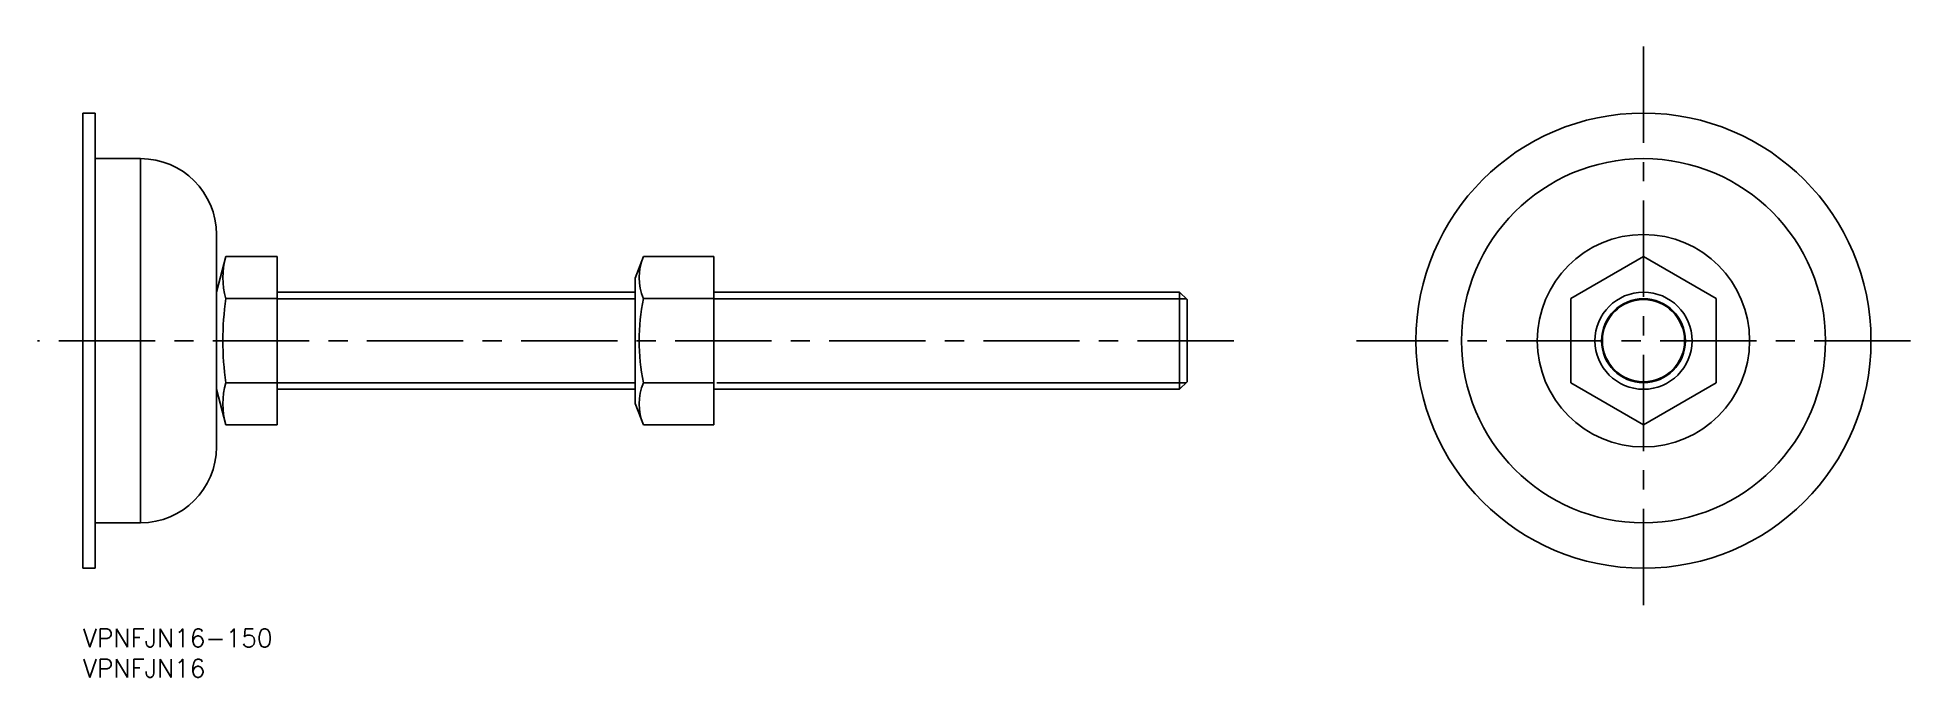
# Model space of a CAD drawing. Extents: x -8 to 301, y -8 to 97.
import ezdxf

# ---------------------------------------------------------------- set-up
doc = ezdxf.new("R2010")
doc.units = 0
doc.header["$LTSCALE"] = 0.5
doc.linetypes.add('CENTER', pattern=[50.8, 31.75, -6.35, 6.35, -6.35])
for name, color, linetype in [('MSM_CENTER', 1, 'CENTER'), ('MSM_CONTINUOUS', 7, 'CONTINUOUS'), ('MSM_NARROW', 5, 'CONTINUOUS'), ('MSM_PART_NUMBER', 7, 'CONTINUOUS')]:
    doc.layers.add(name, color=color, linetype=linetype)
doc.styles.get("Standard").update_dxf_attribs({"font": 'txt.shx', "height": 3, "bigfont": 'bigfont.shx'})

msp = doc.modelspace()

# ---------------------------------------------------------------- linework, layer by layer
at = {"layer": 'MSM_CENTER'}
for p, q in [((257.23, 3.92), (257.23, 97.47)), ((189.69, 47.5), (-7.5, 47.5)), ((301.25, 47.5), (209.95, 47.5))]:
    msp.add_line(p, q, dxfattribs=at)
at = {"layer": 'MSM_CONTINUOUS'}
for p, q in [((2, 85), (0, 85)), ((0, 85), (0, 47.5)), ((2, 85), (2, 47.5)), ((9.5, 77.5), (2, 77.5)), ((9.5, 77.5), (9.5, 47.5)), ((22, 65), (22, 47.5)), ((23.54, 61.36), (22, 55.5)), ((32, 61.36), (23.54, 61.36)), ((32, 61.36), (32, 54.43)), ((92.39, 61.36), (91, 57.83)), ((104, 61.36), (92.39, 61.36)), ((104, 61.36), (104, 54.43)), ((257.23, 61.36), (245.23, 54.43)), ((269.23, 54.43), (257.23, 61.36)), ((91, 57.83), (91, 37.17)), ((32, 54.43), (23.54, 54.43)), ((91, 55.5), (32, 55.5)), ((32, 54.43), (32, 40.57)), ((104, 54.43), (92.39, 54.43)), ((180.77, 55.5), (104, 55.5)), ((104, 54.43), (104, 40.57)), ((182, 54.27), (180.77, 55.5)), ((180.77, 55.5), (180.77, 47.5)), ((182, 54.27), (182, 47.5)), ((245.23, 54.43), (245.23, 40.57)), ((269.23, 40.57), (269.23, 54.43)), ((0, 47.5), (0, 10)), ((2, 47.5), (2, 10)), ((9.5, 47.5), (9.5, 17.5)), ((22, 47.5), (22, 30)), ((180.77, 47.5), (180.77, 39.5)), ((182, 47.5), (182, 40.73)), ((32, 40.57), (23.54, 40.57)), ((32, 40.57), (32, 33.64)), ((104, 40.57), (92.39, 40.57)), ((104, 40.57), (104, 33.64)), ((180.77, 39.5), (182, 40.73)), ((245.23, 40.57), (257.23, 33.64)), ((257.23, 33.64), (269.23, 40.57)), ((22, 39.5), (23.54, 33.64)), ((32, 39.5), (91, 39.5)), ((91, 37.17), (92.39, 33.64)), ((104, 39.5), (180.77, 39.5)), ((32, 33.64), (23.54, 33.64)), ((104, 33.64), (92.39, 33.64)), ((2, 17.5), (9.5, 17.5)), ((0, 10), (2, 10))]:
    msp.add_line(p, q, dxfattribs=at)
for radius in [37.5, 30, 17.5, 8, 6.77]:
    msp.add_circle((257.23, 47.5), radius, dxfattribs=at)
for centre, radius, start, end in [((9.5, 65), 12.5, 0, 90), ((35.75, 57.89), 12.69, 164.1594, 195.8406), ((100.51, 57.89), 8.82, 156.8797, 203.1203), ((73.59, 47.5), 50.52, 172.1176, 187.8824), ((125.88, 47.5), 34.2, 168.3106, 191.6894), ((35.75, 37.11), 12.69, 164.1594, 195.8406), ((100.51, 37.11), 8.82, 156.8797, 203.1203), ((9.5, 30), 12.5, 270, 0)]:
    msp.add_arc(centre, radius, start, end, dxfattribs=at)
at = {"layer": 'MSM_NARROW'}
for p, q in [((91, 54.42), (32, 54.42)), ((109.27, 54.42), (104, 54.42)), ((104, 54.42), (109.6, 54.42)), ((109.6, 54.42), (109.6, 54.42)), ((109.6, 54.42), (181.86, 54.42)), ((91, 40.58), (32, 40.58)), ((181.86, 40.58), (104.5, 40.58))]:
    msp.add_line(p, q, dxfattribs=at)
msp.add_circle((257.23, 47.5), 6.92, dxfattribs=at)

# ---------------------------------------------------------------- texts
at = {"layer": 'MSM_PART_NUMBER'}
for s, p in [('VPNFJN16-150', (0, -3)), ('VPNFJN16', (0, -8))]:
    msp.add_text(s, height=3, dxfattribs=at).set_placement(p)

doc.saveas('drawing.dxf')
